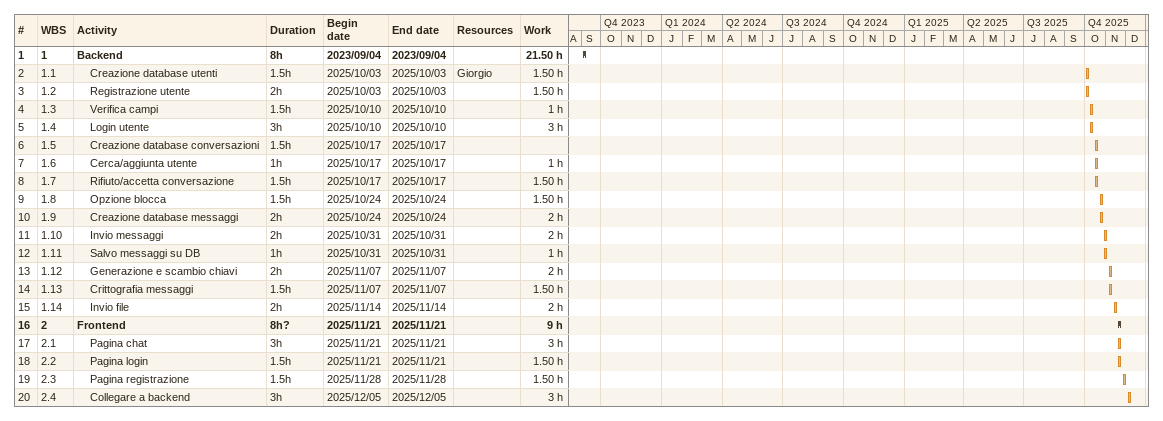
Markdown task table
| ID | WBS | Task | Duration | Start | Finish | Resources | Work (h) |
|---|---|---|---|---|---|---|---|
| 1 | 1 | **Backend** | 8h | 2023-09-04 | 2023-09-04 |  | 21.50 |
| 2 | 1.1 | Creazione database utenti | 1.5h | 2025-10-03 | 2025-10-03 | Giorgio | 1.50 |
| 3 | 1.2 | Registrazione utente | 2h | 2025-10-03 | 2025-10-03 |  | 1.50 |
| 4 | 1.3 | Verifica campi | 1.5h | 2025-10-10 | 2025-10-10 |  | 1 |
| 5 | 1.4 | Login utente | 3h | 2025-10-10 | 2025-10-10 |  | 3 |
| 6 | 1.5 | Creazione database conversazioni | 1.5h | 2025-10-17 | 2025-10-17 |  |  |
| 7 | 1.6 | Cerca/aggiunta utente | 1h | 2025-10-17 | 2025-10-17 |  | 1 |
| 8 | 1.7 | Rifiuto/accetta conversazione | 1.5h | 2025-10-17 | 2025-10-17 |  | 1.50 |
| 9 | 1.8 | Opzione blocca | 1.5h | 2025-10-24 | 2025-10-24 |  | 1.50 |
| 10 | 1.9 | Creazione database messaggi | 2h | 2025-10-24 | 2025-10-24 |  | 2 |
| 11 | 1.10 | Invio messaggi | 2h | 2025-10-31 | 2025-10-31 |  | 2 |
| 12 | 1.11 | Salvo messaggi su DB | 1h | 2025-10-31 | 2025-10-31 |  | 1 |
| 13 | 1.12 | Generazione e scambio chiavi | 2h | 2025-11-07 | 2025-11-07 |  | 2 |
| 14 | 1.13 | Crittografia messaggi | 1.5h | 2025-11-07 | 2025-11-07 |  | 1.50 |
| 15 | 1.14 | Invio file | 2h | 2025-11-14 | 2025-11-14 |  | 2 |
| 16 | 2 | **Frontend** | 8h? | 2025-11-21 | 2025-11-21 |  | 9 |
| 17 | 2.1 | Pagina chat | 3h | 2025-11-21 | 2025-11-21 |  | 3 |
| 18 | 2.2 | Pagina login | 1.5h | 2025-11-21 | 2025-11-21 |  | 1.50 |
| 19 | 2.3 | Pagina registrazione | 1.5h | 2025-11-28 | 2025-11-28 |  | 1.50 |
| 20 | 2.4 | Collegare a backend | 3h | 2025-12-05 | 2025-12-05 |  | 3 |
